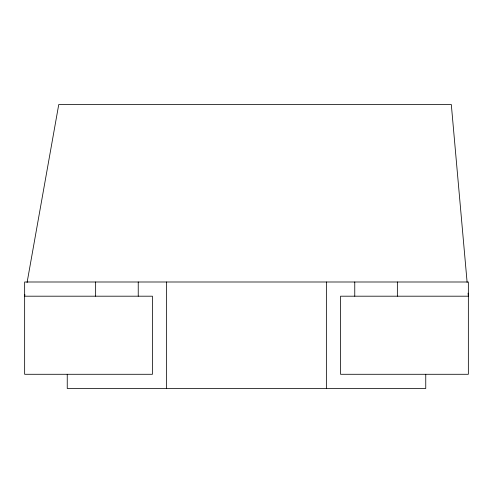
<?xml version="1.0" encoding="UTF-8"?>
<svg xmlns="http://www.w3.org/2000/svg" width="493" height="493" viewBox="0 0 493 493"><rect width="100%" height="100%" fill="white"/><g stroke="black" fill="none" stroke-linecap="round" stroke-linejoin="round"><path stroke-width="0.74" d="M24.921 294.678L24.65 296.194L152.436 296.194L152.436 374.286L24.65 374.286L24.65 281.996L468.35 281.996L468.35 374.286L340.564 374.286L340.564 296.194L468.35 296.194L468.079 293.125M27.078 282.557L58.753 104.516L451.311 104.516L467.124 282.397M425.755 374.286L425.755 388.484L67.245 388.484L67.245 374.286M397.358 281.996L397.358 296.194M354.763 281.996L354.763 296.194M326.366 281.996L326.366 388.484M166.634 281.996L166.634 388.484M138.237 281.996L138.237 296.194M95.642 281.996L95.642 296.194"/></g></svg>
